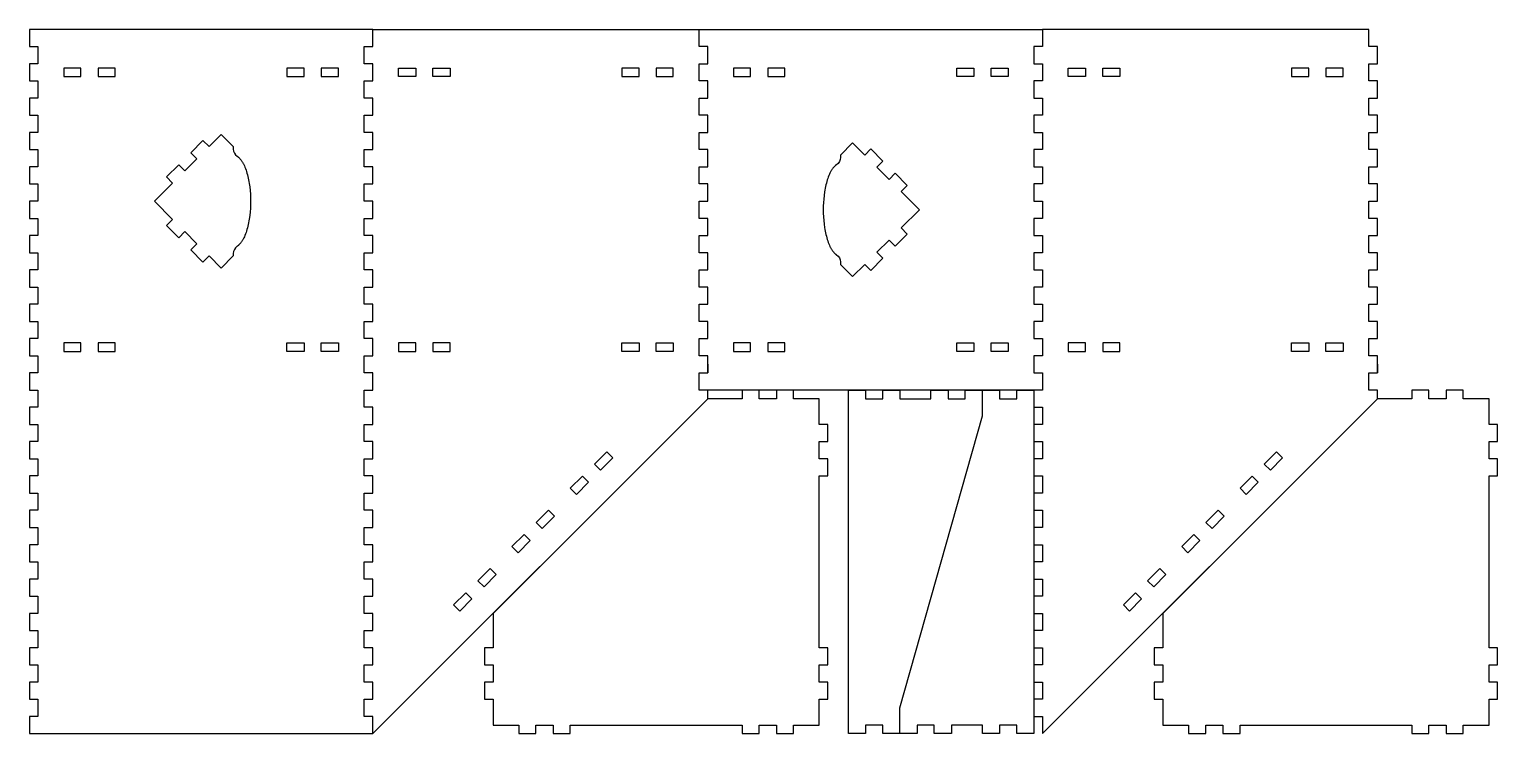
# Model space of a CAD drawing. Header units: millimetres. Extents: x 60913 to 63353, y 9976 to 12528.
# Drawn here: x 61347 to 61690.5, y 10143.2 to 10307.9 of the extents above; entities that cross this region are included whole.
import ezdxf

# ---------------------------------------------------------------- set-up
doc = ezdxf.new("R2010")
doc.units = ezdxf.units.MM
doc.header["$MEASUREMENT"] = 0
doc.layers.add('ENGRAVE', color=1, linetype='Continuous', true_color=0xff0000)

msp = doc.modelspace()

# ---------------------------------------------------------------- linework, layer by layer
at = {"layer": 'ENGRAVE'}
msp.add_line((61662.38, 10229.59), (61662.38, 10227.58), dxfattribs=at)
for points in [[(61427.36, 10143.21), (61427.36, 10147.23), (61425.35, 10147.23), (61425.35, 10151.25), (61427.36, 10151.25), (61427.36, 10155.27), (61425.35, 10155.27), (61425.35, 10159.28), (61427.36, 10159.28), (61427.36, 10163.3), (61425.35, 10163.3), (61425.35, 10167.32), (61427.36, 10167.32), (61427.36, 10171.34), (61425.35, 10171.34), (61425.35, 10175.35), (61427.36, 10175.35), (61427.36, 10179.37), (61425.35, 10179.37), (61425.35, 10183.39), (61427.36, 10183.39), (61427.36, 10187.4), (61425.35, 10187.4), (61425.35, 10191.42), (61427.36, 10191.42), (61427.36, 10195.44), (61425.35, 10195.44), (61425.35, 10199.46), (61427.36, 10199.46), (61427.36, 10203.47), (61425.35, 10203.47), (61425.35, 10207.49), (61427.36, 10207.49), (61427.36, 10211.51), (61425.35, 10211.51), (61425.35, 10215.53), (61427.36, 10215.53), (61427.36, 10219.54), (61425.35, 10219.54), (61425.35, 10223.56), (61427.36, 10223.56), (61427.36, 10227.58), (61425.35, 10227.58), (61425.35, 10231.6), (61427.36, 10231.6), (61427.36, 10235.61), (61425.35, 10235.61), (61425.35, 10239.63), (61427.36, 10239.63), (61427.36, 10243.65), (61425.35, 10243.65), (61425.35, 10247.67), (61427.36, 10247.67), (61427.36, 10251.68), (61425.35, 10251.68), (61425.35, 10255.7), (61427.36, 10255.7), (61427.36, 10259.72), (61425.35, 10259.72), (61425.35, 10263.73), (61427.36, 10263.73), (61427.36, 10267.75), (61425.35, 10267.75), (61425.35, 10271.77), (61427.36, 10271.77), (61427.36, 10275.79), (61425.35, 10275.79), (61425.35, 10279.8), (61427.36, 10279.8), (61427.36, 10283.82), (61425.35, 10283.82), (61425.35, 10287.84), (61427.36, 10287.84), (61427.36, 10291.86), (61425.35, 10291.86), (61425.35, 10295.87), (61427.36, 10295.87), (61427.36, 10299.89), (61425.35, 10299.89), (61425.35, 10303.91), (61427.36, 10303.91), (61427.36, 10307.93), (61347.01, 10307.93), (61347.01, 10303.91), (61349.02, 10303.91), (61349.02, 10299.89), (61347.01, 10299.89), (61347.01, 10295.87), (61349.02, 10295.87), (61349.02, 10291.86), (61347.01, 10291.86), (61347.01, 10287.84), (61349.02, 10287.84), (61349.02, 10283.82), (61347.01, 10283.82), (61347.01, 10279.8), (61349.02, 10279.8), (61349.02, 10275.79), (61347.01, 10275.79), (61347.01, 10271.77), (61349.02, 10271.77), (61349.02, 10267.75), (61347.01, 10267.75), (61347.01, 10263.73), (61349.02, 10263.73), (61349.02, 10259.72), (61347.01, 10259.72), (61347.01, 10255.7), (61349.02, 10255.7), (61349.02, 10251.68), (61347.01, 10251.68), (61347.01, 10247.67), (61349.02, 10247.67), (61349.02, 10243.65), (61347.01, 10243.65), (61347.01, 10239.63), (61349.02, 10239.63), (61349.02, 10235.61), (61347.01, 10235.61), (61347.01, 10231.6), (61349.02, 10231.6), (61349.02, 10227.58), (61347.01, 10227.58), (61347.01, 10223.56), (61349.02, 10223.56), (61349.02, 10219.54), (61347.01, 10219.54), (61347.01, 10215.53), (61349.02, 10215.53), (61349.02, 10211.51), (61347.01, 10211.51), (61347.01, 10207.49), (61349.02, 10207.49), (61349.02, 10203.47), (61347.01, 10203.47), (61347.01, 10199.46), (61349.02, 10199.46), (61349.02, 10195.44), (61347.01, 10195.44), (61347.01, 10191.42), (61349.02, 10191.42), (61349.02, 10187.4), (61347.01, 10187.4), (61347.01, 10183.39), (61349.02, 10183.39), (61349.02, 10179.37), (61347.01, 10179.37), (61347.01, 10175.35), (61349.02, 10175.35), (61349.02, 10171.34), (61347.01, 10171.34), (61347.01, 10167.32), (61349.02, 10167.32), (61349.02, 10163.3), (61347.01, 10163.3), (61347.01, 10159.28), (61349.02, 10159.28), (61349.02, 10155.27), (61347.01, 10155.27), (61347.01, 10151.25), (61349.02, 10151.25), (61349.02, 10147.23), (61347.01, 10147.23), (61347.01, 10143.21), (61427.36, 10143.21), (61505.7, 10221.55), (61505.7, 10223.56), (61503.69, 10223.56), (61503.69, 10227.58), (61505.7, 10227.58)], [(61427.36, 10307.93), (61584.04, 10307.93), (61584.04, 10303.91), (61582.03, 10303.91), (61582.03, 10299.89), (61584.04, 10299.89), (61584.04, 10295.87), (61582.03, 10295.87), (61582.03, 10291.86), (61584.04, 10291.86), (61584.04, 10287.84), (61582.03, 10287.84), (61582.03, 10283.82), (61584.04, 10283.82), (61584.04, 10279.8), (61582.03, 10279.8), (61582.03, 10275.79), (61584.04, 10275.79), (61584.04, 10271.77), (61582.03, 10271.77), (61582.03, 10267.75), (61584.04, 10267.75), (61584.04, 10263.73), (61582.03, 10263.73), (61582.03, 10259.72), (61584.04, 10259.72), (61584.04, 10255.7), (61582.03, 10255.7), (61582.03, 10251.68), (61584.04, 10251.68), (61584.04, 10247.67), (61582.03, 10247.67), (61582.03, 10243.65), (61584.04, 10243.65), (61584.04, 10239.63), (61582.03, 10239.63), (61582.03, 10235.61), (61584.04, 10235.61), (61584.04, 10231.6), (61582.03, 10231.6), (61582.03, 10227.58), (61584.04, 10227.58), (61584.04, 10223.56), (61505.7, 10223.56)], [(61505.7, 10229.59), (61505.7, 10227.58), (61505.7, 10231.6), (61503.69, 10231.6), (61503.69, 10235.61), (61505.7, 10235.61), (61505.7, 10239.63), (61503.69, 10239.63), (61503.69, 10243.65), (61505.7, 10243.65), (61505.7, 10247.67), (61503.69, 10247.67), (61503.69, 10251.68), (61505.7, 10251.68), (61505.7, 10255.7), (61503.69, 10255.7), (61503.69, 10259.72), (61505.7, 10259.72), (61505.7, 10263.73), (61503.69, 10263.73), (61503.69, 10267.75), (61505.7, 10267.75), (61505.7, 10271.77), (61503.69, 10271.77), (61503.69, 10275.79), (61505.7, 10275.79), (61505.7, 10279.8), (61503.69, 10279.8), (61503.69, 10283.82), (61505.7, 10283.82), (61505.7, 10287.84), (61503.69, 10287.84), (61503.69, 10291.86), (61505.7, 10291.86), (61505.7, 10295.87), (61503.69, 10295.87), (61503.69, 10299.89), (61505.7, 10299.89), (61505.7, 10303.91), (61503.69, 10303.91), (61503.69, 10307.93)], [(61582.03, 10223.56), (61582.03, 10219.54), (61584.04, 10219.54), (61584.04, 10215.53), (61582.03, 10215.53), (61582.03, 10211.51), (61584.04, 10211.51), (61584.04, 10207.49), (61582.03, 10207.49), (61582.03, 10203.47), (61584.04, 10203.47), (61584.04, 10199.46), (61582.03, 10199.46), (61582.03, 10195.44), (61584.04, 10195.44), (61584.04, 10191.42), (61582.03, 10191.42), (61582.03, 10187.4), (61584.04, 10187.4), (61584.04, 10183.39), (61582.03, 10183.39), (61582.03, 10179.37), (61584.04, 10179.37), (61584.04, 10175.35), (61582.03, 10175.35), (61582.03, 10171.34), (61584.04, 10171.34), (61584.04, 10167.32), (61582.03, 10167.32), (61582.03, 10163.3), (61584.04, 10163.3), (61584.04, 10159.28), (61582.03, 10159.28), (61582.03, 10155.27), (61584.04, 10155.27), (61584.04, 10151.25), (61582.03, 10151.25), (61582.03, 10147.23), (61584.04, 10147.23), (61584.04, 10143.21), (61662.38, 10221.55), (61662.38, 10223.56), (61660.37, 10223.56), (61660.37, 10227.58), (61662.38, 10227.58), (61662.38, 10231.6), (61660.37, 10231.6), (61660.37, 10235.61), (61662.38, 10235.61), (61662.38, 10239.63), (61660.37, 10239.63), (61660.37, 10243.65), (61662.38, 10243.65), (61662.38, 10247.67), (61660.37, 10247.67), (61660.37, 10251.68), (61662.38, 10251.68), (61662.38, 10255.7), (61660.37, 10255.7), (61660.37, 10259.72), (61662.38, 10259.72), (61662.38, 10263.73), (61660.37, 10263.73), (61660.37, 10267.75), (61662.38, 10267.75), (61662.38, 10271.77), (61660.37, 10271.77), (61660.37, 10275.79), (61662.38, 10275.79), (61662.38, 10279.8), (61660.37, 10279.8), (61660.37, 10283.82), (61662.38, 10283.82), (61662.38, 10287.84), (61660.37, 10287.84), (61660.37, 10291.86), (61662.38, 10291.86), (61662.38, 10295.87), (61660.37, 10295.87), (61660.37, 10299.89), (61662.38, 10299.89), (61662.38, 10303.91), (61660.37, 10303.91), (61660.37, 10307.93), (61584.04, 10307.93)], [(61550.68, 10143.21), (61546.66, 10143.21), (61546.66, 10145.22), (61542.64, 10145.22), (61542.64, 10143.21), (61538.63, 10143.21), (61538.63, 10223.56), (61542.64, 10223.56), (61542.64, 10221.55), (61546.66, 10221.55), (61546.66, 10223.56), (61550.68, 10223.56), (61550.68, 10221.55), (61557.92, 10221.55), (61557.92, 10223.56), (61561.94, 10223.56), (61561.94, 10221.55), (61565.96, 10221.55), (61565.96, 10223.56), (61569.98, 10223.56)]]:
    msp.add_lwpolyline(points, dxfattribs=at)
for points in [[(61359.06, 10296.88), (61359.06, 10298.89), (61355.05, 10298.89), (61355.05, 10296.88)], [(61367.1, 10296.88), (61367.1, 10298.89), (61363.08, 10298.89), (61363.08, 10296.88)], [(61411.29, 10296.88), (61411.29, 10298.89), (61407.27, 10298.89), (61407.27, 10296.88)], [(61419.32, 10296.88), (61419.32, 10298.89), (61415.31, 10298.89), (61415.31, 10296.88)], [(61433.39, 10296.88), (61433.39, 10298.89), (61437.4, 10298.89), (61437.4, 10296.88)], [(61441.42, 10296.88), (61441.42, 10298.89), (61445.44, 10298.89), (61445.44, 10296.88)], [(61485.61, 10298.89), (61485.61, 10296.88), (61489.63, 10296.88), (61489.63, 10298.89)], [(61493.65, 10298.89), (61493.65, 10296.88), (61497.66, 10296.88), (61497.66, 10298.89)], [(61515.74, 10296.88), (61515.74, 10298.89), (61511.72, 10298.89), (61511.72, 10296.88)], [(61523.78, 10296.88), (61523.78, 10298.89), (61519.76, 10298.89), (61519.76, 10296.88)], [(61563.95, 10296.88), (61563.95, 10298.89), (61567.97, 10298.89), (61567.97, 10296.88)], [(61571.98, 10296.88), (61571.98, 10298.89), (61576, 10298.89), (61576, 10296.88)], [(61590.06, 10296.88), (61590.06, 10298.89), (61594.08, 10298.89), (61594.08, 10296.88)], [(61598.1, 10296.88), (61598.1, 10298.89), (61602.12, 10298.89), (61602.12, 10296.88)], [(61642.29, 10298.89), (61642.29, 10296.88), (61646.31, 10296.88), (61646.31, 10298.89)], [(61650.32, 10298.89), (61650.32, 10296.88), (61654.34, 10296.88), (61654.34, 10298.89)], [(61359.06, 10234.61), (61355.05, 10234.61), (61355.05, 10232.6), (61359.06, 10232.6)], [(61367.1, 10234.61), (61363.08, 10234.61), (61363.08, 10232.6), (61367.1, 10232.6)], [(61407.27, 10234.61), (61411.29, 10234.61), (61411.29, 10232.6), (61407.27, 10232.6)], [(61415.31, 10234.61), (61419.32, 10234.61), (61419.32, 10232.6), (61415.31, 10232.6)], [(61437.4, 10232.6), (61437.4, 10234.61), (61433.39, 10234.61), (61433.39, 10232.6)], [(61445.44, 10232.6), (61445.44, 10234.61), (61441.42, 10234.61), (61441.42, 10232.6)], [(61489.63, 10232.6), (61485.61, 10232.6), (61485.61, 10234.61), (61489.63, 10234.61)], [(61497.66, 10232.6), (61493.65, 10232.6), (61493.65, 10234.61), (61497.66, 10234.61)], [(61511.72, 10234.61), (61511.72, 10232.6), (61515.74, 10232.6), (61515.74, 10234.61)], [(61519.76, 10234.61), (61519.76, 10232.6), (61523.78, 10232.6), (61523.78, 10234.61)], [(61567.97, 10234.61), (61567.97, 10232.6), (61563.95, 10232.6), (61563.95, 10234.61)], [(61576, 10234.61), (61576, 10232.6), (61571.98, 10232.6), (61571.98, 10234.61)], [(61594.08, 10232.6), (61594.08, 10234.61), (61590.06, 10234.61), (61590.06, 10232.6)], [(61602.12, 10232.6), (61602.12, 10234.61), (61598.1, 10234.61), (61598.1, 10232.6)], [(61646.31, 10232.6), (61642.29, 10232.6), (61642.29, 10234.61), (61646.31, 10234.61)], [(61654.34, 10232.6), (61650.32, 10232.6), (61650.32, 10234.61), (61654.34, 10234.61)], [(61513.73, 10221.55), (61505.7, 10221.55), (61455.48, 10171.34), (61455.48, 10163.3), (61453.47, 10163.3), (61453.47, 10159.28), (61455.48, 10159.28), (61455.48, 10155.27), (61453.47, 10155.27), (61453.47, 10151.25), (61455.48, 10151.25), (61455.48, 10145.22), (61461.51, 10145.22), (61461.51, 10143.21), (61465.52, 10143.21), (61465.52, 10145.22), (61469.54, 10145.22), (61469.54, 10143.21), (61473.56, 10143.21), (61473.56, 10145.22), (61513.73, 10145.22), (61513.73, 10143.21), (61517.75, 10143.21), (61517.75, 10145.22), (61521.77, 10145.22), (61521.77, 10143.21), (61525.78, 10143.21), (61525.78, 10145.22), (61531.81, 10145.22), (61531.81, 10151.25), (61533.82, 10151.25), (61533.82, 10155.27), (61531.81, 10155.27), (61531.81, 10159.28), (61533.82, 10159.28), (61533.82, 10163.3), (61531.81, 10163.3), (61531.81, 10203.47), (61533.82, 10203.47), (61533.82, 10207.49), (61531.81, 10207.49), (61531.81, 10211.51), (61533.82, 10211.51), (61533.82, 10215.53), (61531.81, 10215.53), (61531.81, 10221.55), (61525.78, 10221.55), (61525.78, 10223.56), (61521.77, 10223.56), (61521.77, 10221.55), (61517.75, 10221.55), (61517.75, 10223.56), (61513.73, 10223.56)], [(61550.68, 10145.22), (61550.68, 10149.24), (61569.98, 10217.53), (61569.98, 10223.56), (61573.99, 10223.56), (61573.99, 10221.55), (61578.01, 10221.55), (61578.01, 10223.56), (61582.03, 10223.56), (61582.03, 10143.21), (61578.01, 10143.21), (61578.01, 10145.22), (61573.99, 10145.22), (61573.99, 10143.21), (61569.98, 10143.21), (61569.98, 10145.22), (61562.73, 10145.22), (61562.73, 10143.21), (61558.71, 10143.21), (61558.71, 10145.22), (61554.7, 10145.22), (61554.7, 10143.21), (61550.68, 10143.21)], [(61670.41, 10221.55), (61662.38, 10221.55), (61612.16, 10171.34), (61612.16, 10163.3), (61610.15, 10163.3), (61610.15, 10159.28), (61612.16, 10159.28), (61612.16, 10155.27), (61610.15, 10155.27), (61610.15, 10151.25), (61612.16, 10151.25), (61612.16, 10145.22), (61618.18, 10145.22), (61618.18, 10143.21), (61622.2, 10143.21), (61622.2, 10145.22), (61626.22, 10145.22), (61626.22, 10143.21), (61630.24, 10143.21), (61630.24, 10145.22), (61670.41, 10145.22), (61670.41, 10143.21), (61674.43, 10143.21), (61674.43, 10145.22), (61678.45, 10145.22), (61678.45, 10143.21), (61682.46, 10143.21), (61682.46, 10145.22), (61688.49, 10145.22), (61688.49, 10151.25), (61690.5, 10151.25), (61690.5, 10155.27), (61688.49, 10155.27), (61688.49, 10159.28), (61690.5, 10159.28), (61690.5, 10163.3), (61688.49, 10163.3), (61688.49, 10203.47), (61690.5, 10203.47), (61690.5, 10207.49), (61688.49, 10207.49), (61688.49, 10211.51), (61690.5, 10211.51), (61690.5, 10215.53), (61688.49, 10215.53), (61688.49, 10221.55), (61682.46, 10221.55), (61682.46, 10223.56), (61678.45, 10223.56), (61678.45, 10221.55), (61674.43, 10221.55), (61674.43, 10223.56), (61670.41, 10223.56)], [(61479.24, 10206.27), (61482.08, 10209.11), (61483.5, 10207.69), (61480.66, 10204.85)], [(61635.91, 10206.27), (61638.75, 10209.11), (61640.17, 10207.69), (61637.33, 10204.85)], [(61473.55, 10200.59), (61476.39, 10203.43), (61477.81, 10202.01), (61474.97, 10199.17)], [(61630.23, 10200.59), (61633.07, 10203.43), (61634.49, 10202.01), (61631.65, 10199.17)], [(61465.59, 10192.63), (61468.43, 10195.47), (61469.85, 10194.05), (61467.01, 10191.21)], [(61622.27, 10192.63), (61625.11, 10195.47), (61626.53, 10194.05), (61623.69, 10191.21)], [(61459.91, 10186.95), (61462.75, 10189.79), (61464.17, 10188.37), (61461.33, 10185.53)], [(61616.59, 10186.95), (61619.43, 10189.79), (61620.85, 10188.37), (61618.01, 10185.53)], [(61454.79, 10181.82), (61451.95, 10178.98), (61453.37, 10177.56), (61456.21, 10180.4)], [(61611.46, 10181.82), (61608.62, 10178.98), (61610.04, 10177.56), (61612.88, 10180.4)], [(61449.1, 10176.14), (61446.26, 10173.3), (61447.68, 10171.88), (61450.53, 10174.72)], [(61605.78, 10176.14), (61602.94, 10173.3), (61604.36, 10171.88), (61607.2, 10174.72)]]:
    msp.add_lwpolyline(points, close=True, dxfattribs=at)
for points in [[(61395.65, 10278.24), (61395.69, 10278.22), (61395.73, 10278.19), (61395.77, 10278.16), (61395.81, 10278.13), (61395.85, 10278.1), (61395.89, 10278.07), (61395.93, 10278.04), (61395.97, 10278), (61396.05, 10277.93), (61396.13, 10277.86), (61396.2, 10277.78), (61396.28, 10277.69), (61396.36, 10277.6), (61396.44, 10277.5), (61396.52, 10277.4), (61396.59, 10277.3), (61396.67, 10277.19), (61396.74, 10277.08), (61396.82, 10276.96), (61396.89, 10276.84), (61396.96, 10276.71), (61397.04, 10276.58), (61397.11, 10276.44), (61397.18, 10276.3), (61397.31, 10276), (61397.45, 10275.69), (61397.57, 10275.37), (61397.7, 10275.03), (61397.81, 10274.67), (61397.92, 10274.31), (61398.02, 10273.93), (61398.12, 10273.54), (61398.21, 10273.14), (61398.3, 10272.74), (61398.37, 10272.33), (61398.44, 10271.91), (61398.56, 10271.07), (61398.65, 10270.22), (61398.71, 10269.37), (61398.74, 10268.53), (61398.76, 10267.72), (61398.74, 10266.9), (61398.71, 10266.07), (61398.65, 10265.22), (61398.56, 10264.37), (61398.44, 10263.53), (61398.37, 10263.11), (61398.3, 10262.7), (61398.21, 10262.29), (61398.12, 10261.9), (61398.02, 10261.51), (61397.92, 10261.13), (61397.81, 10260.76), (61397.7, 10260.41), (61397.57, 10260.07), (61397.45, 10259.74), (61397.31, 10259.43), (61397.18, 10259.14), (61397.11, 10259), (61397.04, 10258.86), (61396.96, 10258.73), (61396.89, 10258.6), (61396.82, 10258.48), (61396.74, 10258.36), (61396.67, 10258.25), (61396.59, 10258.14), (61396.52, 10258.03), (61396.44, 10257.93), (61396.36, 10257.84), (61396.28, 10257.75), (61396.2, 10257.66), (61396.13, 10257.58), (61396.05, 10257.5), (61395.97, 10257.43), (61395.93, 10257.4), (61395.89, 10257.37), (61395.85, 10257.33), (61395.81, 10257.3), (61395.77, 10257.28), (61395.73, 10257.25), (61395.69, 10257.22), (61395.65, 10257.19, 0.256614), (61394.72, 10255.5), (61394.72, 10254.93), (61391.88, 10252.09), (61389.04, 10254.93), (61387.62, 10253.51), (61384.78, 10256.36), (61386.2, 10257.78), (61383.36, 10260.62), (61381.94, 10259.2), (61379.1, 10262.04), (61380.52, 10263.46), (61376.25, 10267.72), (61380.52, 10271.98), (61379.1, 10273.4), (61381.94, 10276.24), (61383.36, 10274.82), (61386.2, 10277.66), (61384.78, 10279.08), (61387.62, 10281.92), (61389.04, 10280.5), (61391.88, 10283.34), (61394.72, 10280.5), (61394.72, 10279.94, 0.256614), (61395.65, 10278.24)], [(61535.83, 10276.27), (61535.79, 10276.24), (61535.75, 10276.21), (61535.71, 10276.19), (61535.67, 10276.16), (61535.63, 10276.13), (61535.59, 10276.1), (61535.55, 10276.06), (61535.51, 10276.03), (61535.43, 10275.96), (61535.35, 10275.88), (61535.28, 10275.8), (61535.2, 10275.72), (61535.12, 10275.62), (61535.04, 10275.53), (61534.97, 10275.43), (61534.89, 10275.33), (61534.81, 10275.22), (61534.74, 10275.1), (61534.66, 10274.98), (61534.59, 10274.86), (61534.52, 10274.73), (61534.44, 10274.6), (61534.37, 10274.46), (61534.3, 10274.32), (61534.17, 10274.03), (61534.03, 10273.72), (61533.91, 10273.39), (61533.79, 10273.05), (61533.67, 10272.7), (61533.56, 10272.33), (61533.46, 10271.95), (61533.36, 10271.56), (61533.27, 10271.17), (61533.19, 10270.76), (61533.11, 10270.35), (61533.04, 10269.94), (61532.92, 10269.09), (61532.83, 10268.24), (61532.77, 10267.4), (61532.74, 10266.56), (61532.72, 10265.74), (61532.74, 10264.93), (61532.77, 10264.09), (61532.83, 10263.25), (61532.92, 10262.4), (61533.04, 10261.55), (61533.11, 10261.14), (61533.19, 10260.72), (61533.27, 10260.32), (61533.36, 10259.92), (61533.46, 10259.53), (61533.56, 10259.16), (61533.67, 10258.79), (61533.79, 10258.44), (61533.91, 10258.09), (61534.03, 10257.77), (61534.17, 10257.46), (61534.3, 10257.16), (61534.37, 10257.02), (61534.44, 10256.89), (61534.52, 10256.75), (61534.59, 10256.63), (61534.66, 10256.5), (61534.74, 10256.38), (61534.81, 10256.27), (61534.89, 10256.16), (61534.97, 10256.06), (61535.04, 10255.96), (61535.12, 10255.86), (61535.2, 10255.77), (61535.28, 10255.69), (61535.35, 10255.61), (61535.43, 10255.53), (61535.51, 10255.46), (61535.55, 10255.42), (61535.59, 10255.39), (61535.63, 10255.36), (61535.67, 10255.33), (61535.71, 10255.3), (61535.75, 10255.27), (61535.79, 10255.25), (61535.83, 10255.22, -0.256614), (61536.76, 10253.52), (61536.76, 10252.96), (61539.6, 10250.12), (61542.44, 10252.96), (61543.86, 10251.54), (61546.7, 10254.38), (61545.28, 10255.8), (61548.12, 10258.64), (61549.54, 10257.22), (61552.39, 10260.06), (61550.96, 10261.48), (61555.23, 10265.74), (61550.96, 10270), (61552.39, 10271.42), (61549.54, 10274.27), (61548.12, 10272.85), (61545.28, 10275.69), (61546.7, 10277.11), (61543.86, 10279.95), (61542.44, 10278.53), (61539.6, 10281.37), (61536.76, 10278.53), (61536.76, 10277.96, -0.256614), (61535.83, 10276.27)]]:
    msp.add_lwpolyline(points, format="xyb", dxfattribs=at)

doc.saveas('drawing.dxf')
